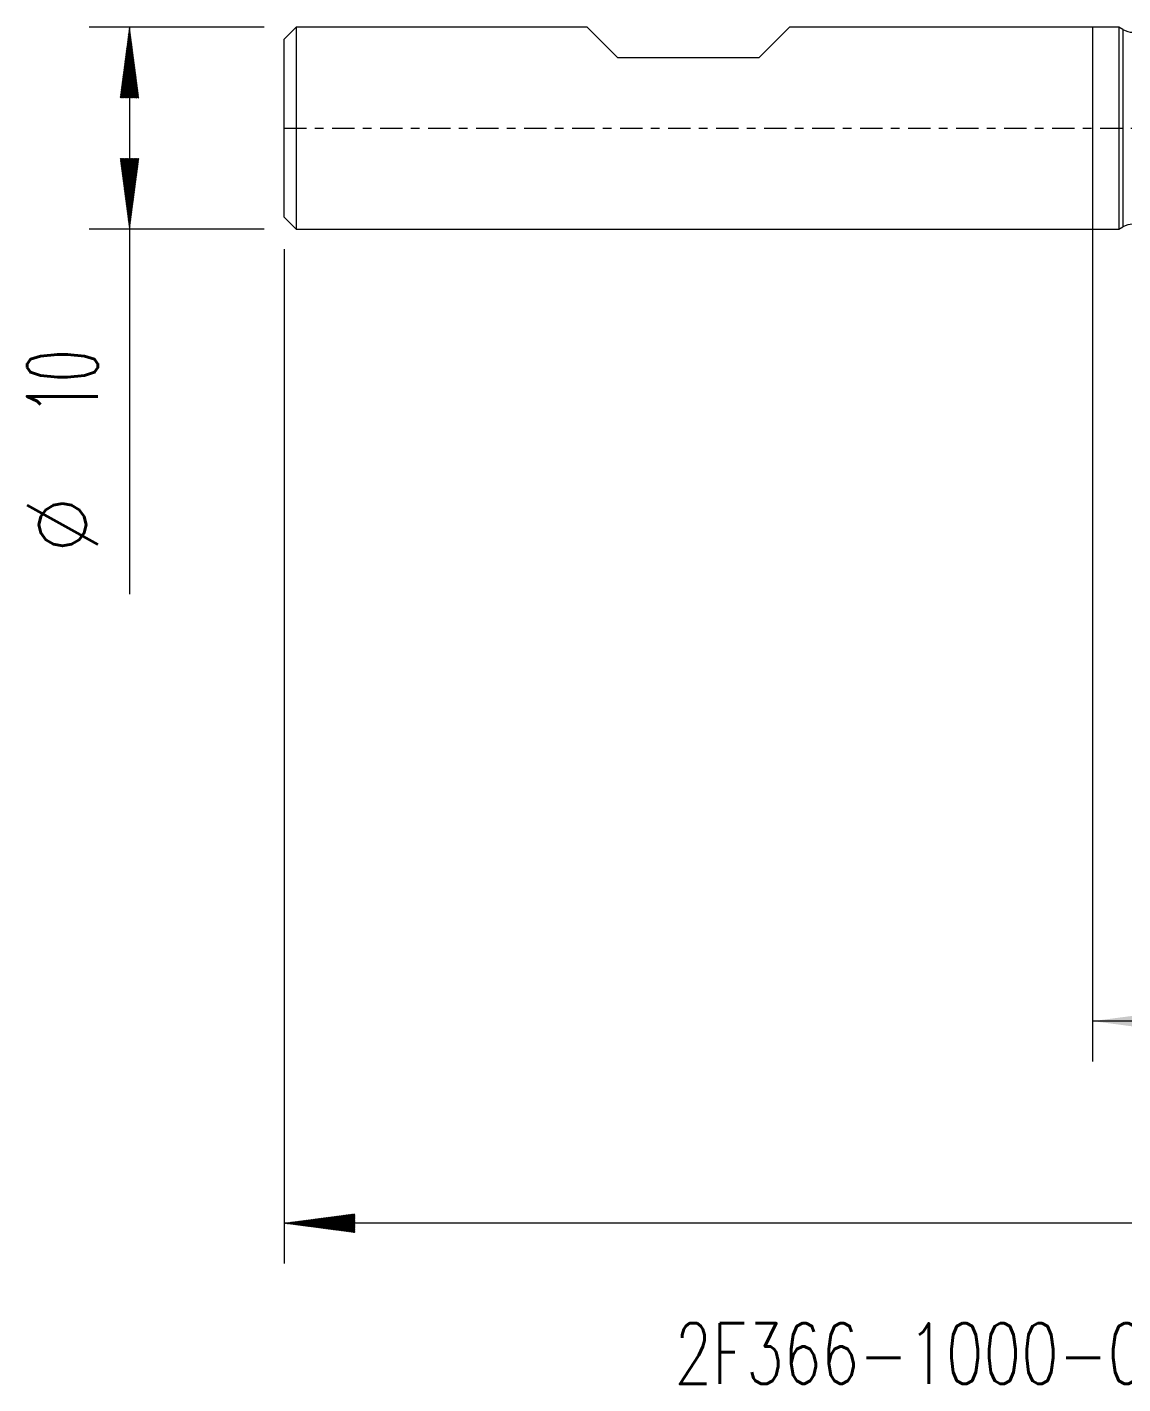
# Model space of a CAD drawing. Header units: millimetres. Extents: x -53 to 66, y -62 to 29.
# Drawn here: x -52.7 to 1.5, y -62.1 to 5 of the extents above; entities that cross this region are included whole.
import ezdxf

# ---------------------------------------------------------------- set-up
doc = ezdxf.new("R2010")
doc.units = ezdxf.units.MM
doc.linetypes.add('CENTER', pattern=[47.5, 22, -8.5, 8.5, -8.5])
for name, color, linetype in [('1', 4, 'Continuous'), ('SK1', 4, 'Continuous'), ('SK2', 7, 'Continuous'), ('SK4', 2, 'CENTER'), ('SK6', 5, 'Continuous')]:
    doc.layers.add(name, color=color, linetype=linetype)
doc.styles.add('iso_b_vert', font='simplex.shx')
doc.dimstyles.get("Standard").update_dxf_attribs({"dimtxt": 0.18, "dimasz": 0.18, "dimexe": 0.18, "dimexo": 0.0625, "dimgap": 0.09, "dimtad": 1, "dimzin": 0, "dimdsep": 52, "dimtxsty": 'Standard', "dimcen": 0.09, "dimadec": 0, "dimazin": 0, "dimtfac": 1, "dimtdec": 4, "dimtofl": 0, "dimtmove": 0, "dimatfit": 3, "dimfxl": 1, "dimtolj": 1, "dimtzin": 0, "dimarcsym": 0})

# ---------------------------------------------------------------- blocks, each defined once
blk = doc.blocks.new('_U0')
at = {"layer": 'SK2', "lineweight": 13}
for p, q in [((0, -1.5875), (0, -46.183076)), ((47, -6.6375), (47, -46.183076)), ((47, -44.183076), (0, -44.183076))]:
    blk.add_line(p, q, dxfattribs=at)
at = {"layer": 'SK2', "lineweight": 18}
for points in [[(0, -44.183076), (3.499998, -43.722292), (3.500002, -44.64386)], [(47, -44.183076), (43.500002, -44.64386), (43.499998, -43.722292)]]:
    blk.add_solid(points, dxfattribs=at)
at = {"layer": 'SK2', "lineweight": 18, "insert": (21.410767, -43.150442), "char_height": 3.5, "attachment_point": 7, "line_spacing_factor": 1.084337, "style": 'iso_b_vert'}
blk.add_mtext('\\W0.7361;47', dxfattribs=at)

msp = doc.modelspace()

# ---------------------------------------------------------------- hatches: boundary and pattern name
at = {"layer": 'SK2', "lineweight": 13}
h = msp.add_hatch(dxfattribs=at)
h.set_pattern_fill('ANSI31', color=256, scale=0.0062, style=0)
h.paths.add_polyline_path([(-47.65, 5), (-47.189, 1.5), (-48.111, 1.5)])
h = msp.add_hatch(dxfattribs=at)
h.set_pattern_fill('ANSI31', color=256, scale=0.0062, style=0)
h.paths.add_polyline_path([(-47.65, -5), (-48.111, -1.5), (-47.189, -1.5)])
h = msp.add_hatch(dxfattribs=at)
h.set_pattern_fill('ANSI31', color=256, scale=0.0062, style=0)
h.paths.add_polyline_path([(-40, -54.183), (-36.5, -53.722), (-36.5, -54.644)])

# ---------------------------------------------------------------- linework, layer by layer
at = {"layer": '1', "lineweight": 18}
for p, q in [((0, 5), (0, 0)), ((1.297, 5), (0, 5)), ((1.297, 5), (1.297, 0)), ((1.498, 4.884), (1.297, 5)), ((0, 0), (0, -5)), ((1.297, 0), (1.297, -5)), ((0, -5), (1.297, -5)), ((1.297, -5), (1.498, -4.884))]:
    msp.add_line(p, q, dxfattribs=at)
at = {"layer": '1', "lineweight": 13}
for p, q in [((1.498, 4.884), (1.498, 0)), ((1.498, 0), (1.498, -4.884))]:
    msp.add_line(p, q, dxfattribs=at)
at = {"layer": '1', "lineweight": 18}
for centre, start, end in [((1.998, 5.75), 240, 270), ((1.998, -5.75), 90, 120)]:
    msp.add_arc(centre, 1, start, end, dxfattribs=at)
at = {"layer": 'SK1', "lineweight": 18}
for p, q in [((-39.4, 5), (-40, 4.4)), ((-39.4, 5), (-39.4, -5)), ((-25, 5), (-39.4, 5)), ((-23.5, 3.5), (-25, 5)), ((-16.5, 3.5), (-15, 5)), ((0, 5), (-15, 5)), ((0, 5), (0, 0)), ((-40, -4.4), (-40, 4.4)), ((-23.5, 3.5), (-16.5, 3.5)), ((0, 0), (0, -5)), ((-40, -4.4), (-39.4, -5)), ((-39.4, -5), (0, -5))]:
    msp.add_line(p, q, dxfattribs=at)
at = {"layer": 'SK2', "lineweight": 18}
for p, q in [((-40.987, 5), (-49.65, 5)), ((-47.65, 5), (-47.65, -23.056)), ((-40.987, -5), (-49.65, -5)), ((-40, -5.987), (-40, -56.183)), ((47, -54.183), (-40, -54.183))]:
    msp.add_line(p, q, dxfattribs=at)
at = {"layer": 'SK4', "lineweight": 18, "ltscale": 0.05}
msp.add_line((-40, 0), (47, 0), dxfattribs=at)

# ---------------------------------------------------------------- texts
at = {"layer": 'SK2', "lineweight": 18, "char_height": 3.5, "attachment_point": 7, "rotation": 90, "line_spacing_factor": 1.084337, "style": 'iso_b_vert'}
for s, insert in [('\\W0.5321;10', (-49.215, -14.149)), ('%%c', (-49.215, -21.121))]:
    msp.add_mtext(s, dxfattribs=dict(at, insert=insert))
at = {"layer": 'SK6', "lineweight": 18, "insert": (-20.687, -62.132), "char_height": 3, "attachment_point": 7, "line_spacing_factor": 1.084337, "style": 'iso_b_vert'}
msp.add_mtext('\\W0.7248;2F366-1000-050-TD   1745', dxfattribs=at)

# ---------------------------------------------------------------- dimensions: what is measured, and where the dimension line sits
at = {"layer": 'SK2', "lineweight": 18}
dim = msp.add_linear_dim(base=(0, -44.183), p1=(47, -5.05), p2=(0, 0), dimstyle='Standard', override={"dimtxt": 3.5, "dimasz": 3.5, "dimexe": 2, "dimexo": 1.5875, "dimgap": 1.75, "dimtad": 1, "dimtih": 1, "dimtoh": 0, "dimdec": 2, "dimlfac": 1, "dimzin": 8, "dimdsep": 46, "dimlunit": 2, "dimpost": '<>', "dimtxsty": 'iso_b_vert', "dimsah": 1, "dimse1": 0, "dimse2": 0, "dimsd1": 0, "dimsd2": 0, "dimclrd": 2, "dimclre": 2, "dimclrt": 2, "dimtol": 0, "dimtm": -0.1, "dimtfac": 1, "dimtdec": 2, "dimtofl": 1, "dimtmove": 0, "dimtzin": 8, "dimlwd": 13, "dimlwe": 13}, dxfattribs=at)
dim.commit()
dim.dimension.update_dxf_attribs({"geometry": '_U0', "text_midpoint": (23.5, -44.183)})

doc.saveas('drawing.dxf')
